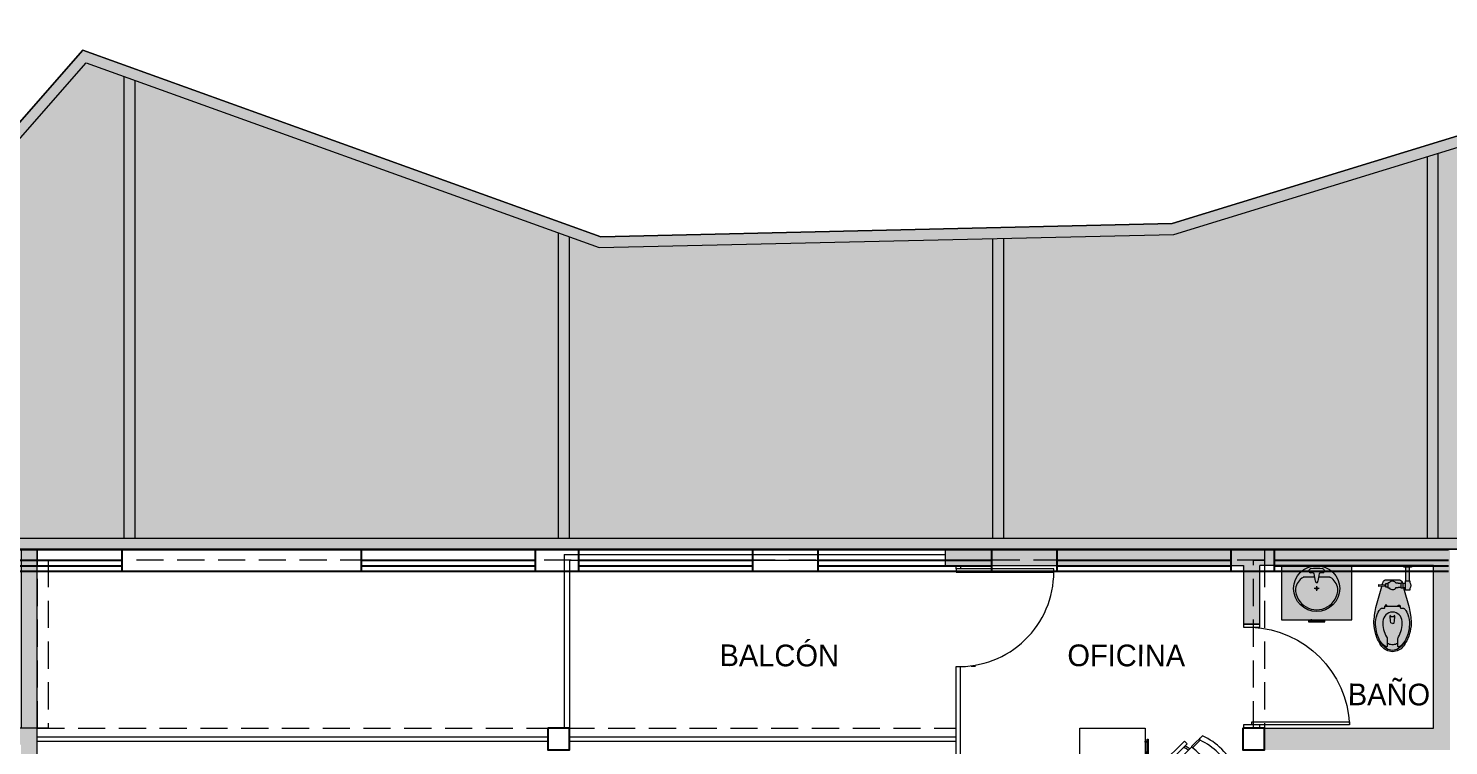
# Model space of a CAD drawing. Header units: metres. Extents: x 51 to 18146, y -212 to 18074.
# Drawn here: x 100.38 to 113.44, y 370.71 to 377.31 of the extents above; entities that cross this region are included whole.
import ezdxf

# ---------------------------------------------------------------- set-up
doc = ezdxf.new("R2010")
doc.units = ezdxf.units.M
doc.linetypes.add('CONTINUA', pattern=[0])
doc.linetypes.add('DASHED2', pattern=[0.375, 0.25, -0.125])
doc.layers.get('0').update_dxf_attribs({"color": 250})
for name, color, linetype, lineweight in [('P0 - Antepecho', 250, 'Continuous', 15), ('P0 - Estructura', 250, 'Continuous', 25), ('P0 - Mobiliario', 250, 'Continuous', 9), ('P0 - Paredes', 250, 'Continuous', 20), ('P0 - Pasamanos', 250, 'Continuous', 13), ('P0 - Pergola', 250, 'Continuous', 18), ('P0 - Puertas', 250, 'Continuous', 13), ('P0 - Textos', 250, 'Continuous', 13), ('P0 - Ventanas', 250, 'Continuous', 15)]:
    doc.layers.add(name, color=color, linetype=linetype, lineweight=lineweight)
doc.layers.add('PA', color=7, linetype='Continuous')
doc.layers.add('VE', color=5, linetype='Continuous')
doc.layers.get('0').freeze()
doc.styles.add('CENTURY GOTHIC', font='GOTHIC.TTF')

# ---------------------------------------------------------------- blocks, each defined once
blk = doc.blocks.new('-COL40-')
at = {"color": 0}
blk.add_lwpolyline([(-0.2, 0.2), (-0.2, -0.2), (0.2, -0.2), (0.2, 0.2)], close=True, dxfattribs=at)
blk = doc.blocks.new('*U202')
at = {"true_color": 0xe7e8e9, "transparency": 33554687}
h = blk.add_hatch(color=254, dxfattribs=at)
h.dxf.hatch_style = 1
h.paths.add_polyline_path([(-0.055, 0.5), (-0.045, 0.5), (-0.045, 0.51), (-0.055, 0.51)])
h.paths.add_polyline_path([(-0.175, 0.51), (-0.025, 0.51), (-0.025, 0.52), (-0.175, 0.52)])
h.paths.add_polyline_path([(-0.155, 0.5), (-0.145, 0.5), (-0.145, 0.51), (-0.155, 0.51)])
h.paths.add_polyline_path([(-0.425, 0), (0.225, 0), (0.225, 0.5), (-0.425, 0.5)])
at = {"ltscale": 0.5}
for points in [[(0.225, 0.5), (-0.425, 0.5), (-0.425, 0), (0.225, 0)], [(-0.025, 0.52), (-0.175, 0.52), (-0.175, 0.51), (-0.025, 0.51)], [(-0.155, 0.51), (-0.145, 0.51), (-0.145, 0.5), (-0.155, 0.5)], [(-0.045, 0.51), (-0.055, 0.51), (-0.055, 0.5), (-0.045, 0.5)]]:
    blk.add_lwpolyline(points, close=True, dxfattribs=at)
blk = doc.blocks.new('*U180')
at = {"true_color": 0xffffff, "transparency": 33554648}
h = blk.add_hatch(color=7, dxfattribs=at)
h.dxf.hatch_style = 1
edge = h.paths.add_edge_path()
edge.add_arc((0, -0.241), 0.241, 0, 360)
for p, q in [((-0.025, -0.241), (0.025, -0.241)), ((0, -0.216), (0, -0.265)), ((-0.142, -0.359), (-0.019, -0.359)), ((-0.063, -0.406), (-0.039, -0.406)), ((0.019, -0.359), (0.142, -0.359)), ((0.039, -0.406), (0.063, -0.406)), ((0, -0.483), (0, -0.483))]:
    blk.add_line(p, q)
for radius in [0.241, 0.01]:
    blk.add_circle((0, -0.241), radius)
for centre, radius, start, end in [((0, -0.241), 0.222, 360, 180), ((-0.061, -0.218), 0.162, 188.1932, 240.2401), ((0.061, -0.218), 0.162, 299.7599, 351.8068), ((-0.063, -0.426), 0.0198, 90, 256.6163), ((0, -0.064), 0.388, 259.9649, 280.0351), ((-0.039, -0.394), 0.0119, 270, 341.9046), ((-0.562, -0.26), 0.552, 345.5523, 353.9775), ((0, -0.317), 0.0136, 355.6158, 184.3842), ((0.562, -0.26), 0.552, 186.0225, 194.4477), ((0.039, -0.394), 0.0119, 198.0954, 270), ((0.063, -0.426), 0.0198, 283.3837, 90)]:
    blk.add_arc(centre, radius, start, end)
blk = doc.blocks.new('INOD-01')
at = {"true_color": 0xffffff, "transparency": 33554687}
h = blk.add_hatch(color=7, dxfattribs=at)
h.dxf.hatch_style = 1
edge = h.paths.add_edge_path()
edge.add_line((0.000292, -0.000388), (0.000238, -0.000192))
edge.add_line((0.000238, -0.000192), (0.000265, -0.000192))
edge.add_arc((0.000265, -0.00019), 0.00000218, 268.4865, 360)
edge.add_line((0.000267, -0.00019), (0.000267, -0.000177))
edge.add_arc((0.000265, -0.000177), 0.00000218, 0, 91.5135)
edge.add_line((0.000265, -0.000175), (0.000234, -0.000176))
edge.add_arc((-0.001253, -0.000621), 0.001552, 16.6708, 17.5555)
edge.add_arc((-0.001253, -0.000621), 0.001552, 17.5555, 17.5582)
edge.add_arc((0.000197, -0.000162), 0.0000314, 17.5582, 90)
edge.add_line((0.000197, -0.000131), (0.000197, -0.000131))
edge.add_line((0.000197, -0.000131), (0.000082, -0.000131))
edge.add_arc((0.000082, -0.000162), 0.0000314, 90, 162.4418)
edge.add_arc((0.001532, -0.000621), 0.001552, 162.4418, 162.4445)
edge.add_arc((0.001532, -0.000621), 0.001552, 162.4445, 162.6572)
edge.add_line((0.000051, -0.000158), (0.000044, -0.000158))
edge.add_line((0.000044, -0.000158), (0.000044, -0.000163))
edge.add_line((0.000044, -0.000163), (0.000024, -0.000163))
edge.add_arc((-0.00003, -0.000183), 0.0000576, 21.1205, 29.7975)
edge.add_line((0.00002, -0.000155), (0.00002, -0.000141))
edge.add_line((0.00002, -0.000141), (0.000018, -0.000141))
edge.add_line((0.000018, -0.000141), (0.000018, -0.000016))
edge.add_line((0.000018, -0.000016), (0.000033, -0.000016))
edge.add_arc((0.000033, -0.000014), 0.0000024, 270, 357)
edge.add_line((0.000035, -0.000014), (0.000036, 0))
edge.add_line((0.000036, 0), (-0.000036, 0))
edge.add_line((-0.000036, 0), (-0.000035, -0.000014))
edge.add_arc((-0.000033, -0.000014), 0.0000024, 183, 270)
edge.add_line((-0.000033, -0.000016), (-0.000018, -0.000016))
edge.add_line((-0.000018, -0.000016), (-0.000018, -0.000141))
edge.add_line((-0.000018, -0.000141), (-0.00002, -0.000141))
edge.add_line((-0.00002, -0.000141), (-0.00002, -0.000155))
edge.add_arc((0.00003, -0.000183), 0.0000576, 150.2025, 209.7975)
edge.add_line((-0.00002, -0.000212), (-0.00002, -0.000227))
edge.add_line((-0.00002, -0.000227), (0.00002, -0.000227))
edge.add_line((0.00002, -0.000227), (0.00002, -0.000213))
edge.add_arc((-0.00003, -0.000184), 0.0000576, 330.2025, 338.8795)
edge.add_line((0.000024, -0.000205), (0.000037, -0.000205))
edge.add_line((0.000037, -0.000205), (-0.000013, -0.000388))
edge.add_arc((0.000884, -0.000586), 0.000918, 167.5166, 176.3215)
edge.add_arc((0.000383, -0.000511), 0.000416, 182.2621, 197.4133)
edge.add_arc((0.000375, -0.000515), 0.000407, 197.3099, 214.6377)
edge.add_arc((0.00014, -0.000665), 0.000128, 218.7559, 269.7595)
edge.add_arc((0.000139, -0.000665), 0.000128, 270.2405, 321.2441)
edge.add_arc((-0.000096, -0.000515), 0.000407, 325.3623, 342.6901)
edge.add_arc((-0.000104, -0.000511), 0.000416, 342.5867, 357.7379)
edge.add_arc((-0.000605, -0.000586), 0.000918, 3.6785, 12.4834)
for p, q in [((-0.000018, -0.000141), (-0.000018, -0.000016)), ((0.000018, -0.000141), (0.000018, -0.000016)), ((0.000181, -0.000207), (0.000181, -0.000207)), ((0.000207, -0.000191), (0.000207, -0.000177)), ((0.000118, -0.000473), (0.000161, -0.000473))]:
    blk.add_line(p, q)
for points in [[(0.000033, -0.000016, 0.39896), (0.000035, -0.000014), (0.000036, 0), (-0.000036, 0), (-0.000035, -0.000014, 0.39896), (-0.000033, -0.000016)], [(0.000057, -0.000158), (0.000044, -0.000158), (0.000044, -0.000209), (0.000057, -0.000209, 0.414214), (0.00006, -0.000207), (0.00006, -0.000161, 0.414214)]]:
    blk.add_lwpolyline(points, format="xyb", close=True)
for points in [[(0.000037, -0.000205), (-0.000013, -0.000388, 0.038438), (-0.000033, -0.000528, 0.066206), (-0.000014, -0.000636, 0.075751), (0.00004, -0.000746, 0.226293), (0.00014, -0.000794, 0.226293), (0.000239, -0.000746, 0.075751), (0.000293, -0.000636, 0.066206), (0.000312, -0.000528, 0.038438), (0.000292, -0.000388), (0.000238, -0.000192)], [(0.000024, -0.000163, 0.037879), (0.00002, -0.000155), (0.00002, -0.000141), (-0.00002, -0.000141), (-0.00002, -0.000155, 0.266056), (-0.00002, -0.000212), (-0.00002, -0.000227), (0.00002, -0.000227), (0.00002, -0.000213, 0.037879), (0.000024, -0.000205)], [(0.000234, -0.000176, 0.00386), (0.000227, -0.000153, 0.000012), (0.000227, -0.000153, 0.327052), (0.000197, -0.000131), (0.000197, -0.000131), (0.000082, -0.000131), (0.000082, -0.000131, 0.327052), (0.000052, -0.000153, 0.000012), (0.000052, -0.000153, 0.000928), (0.000051, -0.000158)], [(0.00006, -0.000167), (0.000088, -0.000167), (0.000088, -0.000164), (0.000106, -0.000164, -0.537901), (0.000171, -0.00016), (0.000181, -0.00016), (0.000183, -0.000162), (0.000183, -0.000205), (0.000181, -0.000207), (0.000171, -0.000207, -0.538048), (0.000106, -0.000203), (0.000088, -0.000203), (0.000088, -0.0002), (0.00006, -0.0002)], [(0.000202, -0.000193, 0.076348), (0.000207, -0.000191), (0.000265, -0.000192, 0.421972), (0.000267, -0.00019), (0.000267, -0.000177, 0.421972), (0.000265, -0.000175), (0.000207, -0.000177, 0.076348), (0.000202, -0.000174)], [(0.00014, -0.000374), (0.000072, -0.000374, 0.406181), (0.000068, -0.000377), (0.000068, -0.000388, -0.444017), (0.000062, -0.000393), (0.00004, -0.000393, 0.143847), (0.000034, -0.000395, 0.048238), (0.000016, -0.000416), (0.000008, -0.000429, 0.099328), (-0.000016, -0.000522, 0.066881), (-0.000008, -0.000609, 0.081513), (0.000029, -0.000702, 0.111286), (0.000086, -0.000766, 0.125201), (0.00014, -0.000782, 0.125201), (0.000194, -0.000766, 0.111286), (0.00025, -0.000702, 0.081513), (0.000287, -0.000609, 0.066881), (0.000295, -0.000522, 0.099328), (0.000271, -0.000429), (0.000263, -0.000416, 0.048238), (0.000245, -0.000395, 0.143847), (0.000239, -0.000393), (0.000217, -0.000393, -0.444017), (0.000211, -0.000388), (0.000211, -0.000377, 0.406181), (0.000207, -0.000374), (0.00014, -0.000374)], [(0.000027, -0.000698, 0.134246), (0.00008, -0.000749, 0.629544), (0.000091, -0.000742), (0.000091, -0.000674, 0.129257), (0.000085, -0.000658, -0.148984), (0.000051, -0.000515, -0.965717), (0.000228, -0.000515, -0.148984), (0.000194, -0.000658, 0.129257), (0.000188, -0.000674), (0.000188, -0.000742, 0.629544), (0.000199, -0.000749, 0.134246), (0.000252, -0.000698)], [(0.00014, -0.000533), (0.000128, -0.000531, -0.285993), (0.000124, -0.000527), (0.000121, -0.000511, -0.009657), (0.000119, -0.000481), (0.000118, -0.000473, -0.2787), (0.000123, -0.000459)], [(0.00014, -0.000533), (0.000151, -0.000531, 0.285993), (0.000155, -0.000527), (0.000158, -0.000511, 0.009657), (0.000161, -0.000481), (0.000161, -0.000473, 0.2787), (0.000156, -0.000459)], [(0.000091, -0.000719, 0.068748), (0.000134, -0.000731), (0.000146, -0.000731, 0.068748), (0.000188, -0.000719)]]:
    blk.add_lwpolyline(points, format="xyb")
for points in [[(0.000044, -0.000163), (0.000024, -0.000163), (0.000024, -0.000205), (0.000044, -0.000205)], [(0.000183, -0.000201), (0.000202, -0.000201), (0.000202, -0.000166), (0.000183, -0.000166)]]:
    blk.add_lwpolyline(points)
for points in [[(0.000072, -0.000374), (0.000088, -0.000374), (0.000088, -0.000364), (0.000072, -0.000364)], [(0.000207, -0.000374), (0.000191, -0.000374), (0.000191, -0.000364), (0.000207, -0.000364)]]:
    blk.add_lwpolyline(points, close=True)
blk = doc.blocks.new('*U217')
for points in [[(0, 0.15), (0.03, 0.15), (0.03, 0), (0, 0)], [(0.93, 0.15), (0.96, 0.15), (0.96, 0), (0.93, 0)], [(0.93, -0.825), (0.93, 0.075), (0.9, 0.075), (0.9, -0.825)]]:
    blk.add_lwpolyline(points, close=True)
blk.add_arc((0.97, 0.115), 0.941, 182.452, 267.548)
blk = doc.blocks.new('zSilla Chukuy')
at = {"extrusion": (0, 0, -1)}
for p, q in [((-0.000214, -0.000038), (-0.000214, -0.000166)), ((-0.0002, -0.000181), (-0.0002, -0.000082)), ((0.0002, -0.000082), (0.0002, -0.000182)), ((0.000214, -0.000166), (0.000214, -0.000038)), ((-0.000259, -0.00019), (-0.000297, -0.00019)), ((-0.000297, -0.000487), (-0.000297, -0.00019)), ((-0.000259, -0.00019), (-0.000259, -0.000487)), ((-0.000214, -0.000172), (-0.000214, -0.000166)), ((-0.000211, -0.00018), (-0.000211, -0.000568)), ((0.000209, -0.000568), (0.000209, -0.00018)), ((0.000214, -0.000166), (0.000214, -0.000172)), ((0.000257, -0.00019), (0.000295, -0.00019)), ((0.000257, -0.00019), (0.000257, -0.000487)), ((0.000295, -0.000487), (0.000295, -0.00019)), ((-0.000259, -0.000487), (-0.000297, -0.000487)), ((0.000257, -0.000487), (0.000295, -0.000487))]:
    blk.add_line(p, q, dxfattribs=at)
for centre, major_axis, start_param, end_param in [((0, -0.000547), (0.000582, 0), 1.194542, 1.947051), ((0, -0.000556), (0.000542, 0), 1.19255, 1.949043)]:
    blk.add_ellipse(centre, major_axis=major_axis, ratio=0.939693, start_param=start_param, end_param=end_param)
for points, degree, knots in [([(-0.0002, -0.000082), (-0.0002, -0.000082), (-0.0002, -0.000082), (-0.000202, -0.000082), (-0.000203, -0.000081), (-0.000206, -0.00008), (-0.000207, -0.000079), (-0.00021, -0.000076), (-0.000211, -0.000075), (-0.000213, -0.000072), (-0.000213, -0.00007), (-0.000214, -0.000068), (-0.000214, -0.000067), (-0.000214, -0.000066)], 3, [-0.09288287, -0.09288287, -0.09288287, -0.09288287, -0.09262203, -0.09262203, -0.08482232, -0.08482232, -0.07730413, -0.07730413, -0.07009668, -0.07009668, -0.06453609, -0.06453609, -0.06082662, -0.06082662, -0.06082662, -0.06082662]), ([(0.000214, -0.000066), (0.000214, -0.000067), (0.000214, -0.000068), (0.000213, -0.00007), (0.000213, -0.000072), (0.000211, -0.000075), (0.00021, -0.000076), (0.000207, -0.000079), (0.000206, -0.00008), (0.000203, -0.000081), (0.000202, -0.000082), (0.0002, -0.000082), (0.0002, -0.000082), (0.0002, -0.000082)], 3, [-0.03179542, -0.03179542, -0.03179542, -0.03179542, -0.02808589, -0.02808589, -0.02252529, -0.02252529, -0.01531781, -0.01531781, -0.00779966, -0.00779966, 0, 0, 0.00026084, 0.00026084, 0.00026084, 0.00026084]), ([(-0.000259, -0.000216), (-0.000256, -0.000215), (-0.000248, -0.000212), (-0.000236, -0.000209), (-0.000224, -0.000207), (-0.000211, -0.000206)], 1, [0.06551369, 0.06551369, 0.06806935, 0.07843702, 0.0913893, 0.10372653, 0.11606375, 0.11606375]), ([(-0.000211, -0.000225), (-0.000212, -0.000225), (-0.000221, -0.000225), (-0.000231, -0.000227), (-0.000239, -0.000229), (-0.000247, -0.000232), (-0.000254, -0.000235), (-0.000259, -0.000238)], 1, [-0.00087444, -0.00087444, 0, 0.00986371, 0.01972742, 0.02937041, 0.0390134, 0.04845526, 0.05187694, 0.05187694]), ([(-0.000204, -0.000181), (-0.000205, -0.000181), (-0.000207, -0.000181), (-0.000209, -0.00018), (-0.000211, -0.000179), (-0.000212, -0.000178), (-0.000213, -0.000177), (-0.000214, -0.000175), (-0.000214, -0.000175), (-0.000214, -0.000173), (-0.000214, -0.000173), (-0.000214, -0.000172)], 3, [0.05639401, 0.05639401, 0.05639401, 0.05639401, 0.06224736, 0.06224736, 0.0681007, 0.0681007, 0.07185219, 0.07185219, 0.07372793, 0.07372793, 0.07560368, 0.07560368, 0.07560368, 0.07560368]), ([(0.0002, -0.000182), (0.000062, -0.000173), (0.00003, -0.000172), (-0.00003, -0.000172), (-0.000062, -0.000173), (-0.000204, -0.000181)], 3, [0.3338215, 0.3338215, 0.3338215, 0.3338215, 0.4248229, 0.4248229, 0.5158242, 0.5158242, 0.5158242, 0.5158242]), ([(0.000214, -0.000172), (0.000214, -0.000173), (0.000214, -0.000173), (0.000214, -0.000175), (0.000214, -0.000175), (0.000213, -0.000177), (0.000212, -0.000178), (0.000211, -0.000179), (0.000209, -0.00018), (0.000207, -0.000181), (0.000205, -0.000181), (0.0002, -0.000182)], 3, [0.07556923, 0.07556923, 0.07556923, 0.07556923, 0.07744497, 0.07744497, 0.07932072, 0.07932072, 0.08307221, 0.08307221, 0.08892555, 0.08892555, 0.0947789, 0.0947789, 0.0947789, 0.0947789]), ([(0.000257, -0.000216), (0.000255, -0.000215), (0.000247, -0.000212), (0.000235, -0.000209), (0.000223, -0.000207), (0.000209, -0.000206)], 1, [0.06551369, 0.06551369, 0.06806935, 0.07843702, 0.0913893, 0.10372653, 0.11606375, 0.11606375]), ([(0.000209, -0.000225), (0.00021, -0.000225), (0.00022, -0.000225), (0.000229, -0.000227), (0.000238, -0.000229), (0.000246, -0.000232), (0.000253, -0.000235), (0.000257, -0.000238)], 1, [-0.00087444, -0.00087444, 0, 0.00986371, 0.01972742, 0.02937041, 0.0390134, 0.04845526, 0.05187694, 0.05187694]), ([(-0.000211, -0.000452), (-0.000212, -0.000452), (-0.000221, -0.000451), (-0.000231, -0.00045), (-0.000239, -0.000448), (-0.000247, -0.000445), (-0.000254, -0.000441), (-0.000259, -0.000438)], 1, [-0.00087444, -0.00087444, 0, 0.00986371, 0.01972742, 0.02937041, 0.0390134, 0.04845526, 0.05187694, 0.05187694]), ([(-0.000259, -0.00046), (-0.000256, -0.000461), (-0.000248, -0.000465), (-0.000236, -0.000468), (-0.000224, -0.00047), (-0.000211, -0.000471)], 1, [0.06551369, 0.06551369, 0.06806935, 0.07843702, 0.0913893, 0.10372653, 0.11606375, 0.11606375]), ([(0.000209, -0.000452), (0.00021, -0.000452), (0.00022, -0.000451), (0.000229, -0.00045), (0.000238, -0.000448), (0.000246, -0.000445), (0.000253, -0.000441), (0.000257, -0.000438)], 1, [-0.00087444, -0.00087444, 0, 0.00986371, 0.01972742, 0.02937041, 0.0390134, 0.04845526, 0.05187694, 0.05187694]), ([(0.000257, -0.00046), (0.000255, -0.000461), (0.000247, -0.000465), (0.000235, -0.000468), (0.000223, -0.00047), (0.000209, -0.000471)], 1, [0.06551369, 0.06551369, 0.06806935, 0.07843702, 0.0913893, 0.10372653, 0.11606375, 0.11606375]), ([(-0.000211, -0.000568), (-0.000196, -0.000569), (-0.000181, -0.000571), (-0.000133, -0.000575), (-0.000099, -0.000577), (-0.000044, -0.000579), (-0.000022, -0.00058), (0.00001, -0.00058), (0.00002, -0.00058), (0.000048, -0.000579), (0.000065, -0.000579), (0.000109, -0.000577), (0.000137, -0.000575), (0.000179, -0.000571), (0.000194, -0.000569), (0.000209, -0.000568)], 3, [0.0443469, 0.0443469, 0.0443469, 0.0443469, 0.088185, 0.088185, 0.1889678, 0.1889678, 0.251957, 0.251957, 0.2834517, 0.2834517, 0.3338431, 0.3338431, 0.4144693, 0.4144693, 0.4600382, 0.4600382, 0.4600382, 0.4600382])]:
    blk.add_open_spline(points, degree=degree, knots=knots)
for points in [[(-0.000211, -0.000179), (-0.000211, -0.000179), (-0.000211, -0.000179), (-0.000211, -0.00018)], [(-0.000204, -0.000181), (-0.000204, -0.000181), (-0.000204, -0.000181), (-0.000204, -0.000181)]]:
    blk.add_open_spline(points, degree=3)
blk = doc.blocks.new('zEscritorio Minka1L 01')
for points in [[(0, 0), (-0.0015, 0), (-0.0015, 0.0015), (-0.0009, 0.0015), (-0.0009, 0.0006), (0, 0.0006)], [(-0.00088, 0.00138), (-0.00088, 0.00137), (-0.0009, 0.00137), (-0.0009, 0.00138)], [(-0.00087, 0.0014), (-0.00087, 0.00125), (-0.00088, 0.00125), (-0.00088, 0.0014)], [(-0.00088, 0.00127), (-0.00088, 0.00128), (-0.0009, 0.00128), (-0.0009, 0.00127)]]:
    blk.add_lwpolyline(points, close=True)

msp = doc.modelspace()

# ---------------------------------------------------------------- hatches: boundary and pattern name
at = {"layer": 'P0 - Paredes'}
h = msp.add_hatch(color=256, dxfattribs=at)
h.dxf.hatch_style = 1
h.paths.add_polyline_path([(100.463, 372.515), (100.314, 372.515), (100.314, 370.867), (100.463, 370.867)])
h = msp.add_hatch(color=256, dxfattribs=at)
h.dxf.hatch_style = 1
h.paths.add_polyline_path([(113.457, 370.867), (113.457, 372.515), (108.814, 372.515), (108.814, 372.365), (111.551, 372.365), (111.559, 371.826), (111.709, 371.826), (111.709, 372.365), (113.307, 372.365), (113.307, 370.867), (111.75, 370.867), (111.75, 370.667), (113.457, 370.667)])
h = msp.add_hatch(color=256, dxfattribs=at)
h.dxf.hatch_style = 1
h.paths.add_polyline_path([(105.358, 364.524), (100.463, 364.524), (100.463, 370.867), (99.465, 370.867), (99.465, 370.717), (100.314, 370.717), (100.314, 364.474), (99.015, 364.474), (99.015, 364.424), (99.215, 364.424), (99.215, 364.324), (99.265, 364.324), (99.265, 364.424), (99.465, 364.424), (99.465, 364.324), (100.314, 364.324), (100.314, 362.926), (97.956, 362.926), (97.956, 364.474), (97.811, 364.474), (97.811, 362.926), (97.737, 362.926), (97.737, 362.776), (100.463, 362.776), (102.486, 362.572), (102.486, 362.808), (102.336, 362.808), (102.336, 362.738), (100.463, 362.927), (100.463, 364.374), (102.336, 364.374), (102.336, 363.867), (102.486, 363.867), (102.486, 364.374), (103.485, 364.374), (103.485, 363.716), (103.635, 363.716), (103.635, 364.374), (105.158, 364.374), (105.158, 364.424), (105.358, 364.424)])
at = {"layer": 'P0 - Ventanas', "transparency": 33554477}
h = msp.add_hatch(color=256, dxfattribs=at)
h.dxf.hatch_style = 1
h.paths.add_polyline_path([(96.947, 372.615), (96.947, 372.515), (116.845, 372.515), (116.845, 377.31), (116.745, 377.31), (110.901, 375.512), (105.647, 375.392), (100.883, 377.11)])

# ---------------------------------------------------------------- linework, layer by layer
at = {"layer": 'P0 - Antepecho', "linetype": 'DASHED2'}
msp.add_line((100.463, 370.867), (108.914, 370.867), dxfattribs=at)
at = {"layer": 'P0 - Paredes'}
for p, q in [((113.457, 372.515), (108.814, 372.515)), ((108.814, 372.515), (108.814, 372.365)), ((108.814, 372.365), (111.559, 372.365, 0))]:
    msp.add_line(p, q, dxfattribs=at)
for points in [[(100.463, 370.867), (100.463, 372.515), (100.314, 372.515), (100.314, 370.867)], [(111.75, 370.867), (113.307, 370.867), (113.307, 372.365), (111.709, 372.365)], [(105.358, 364.524), (100.463, 364.524), (100.463, 370.867), (98.815, 370.867), (98.815, 370.717), (99.015, 370.717)]]:
    msp.add_lwpolyline(points, dxfattribs=at)
at = {"layer": 'P0 - Paredes', "elevation": 0}
msp.add_lwpolyline([(111.559, 372.365), (111.559, 371.826), (111.709, 371.826), (111.709, 372.365)], dxfattribs=at)
at = {"layer": 'P0 - Pasamanos', "linetype": 'CONTINUA', "transparency": 33554687}
for p, q in [((105.308, 372.465), (108.814, 372.465)), ((105.308, 372.465), (105.308, 370.867)), ((105.358, 372.415), (108.814, 372.415)), ((105.358, 372.415), (105.358, 370.867))]:
    msp.add_line(p, q, dxfattribs=at)
at = {"layer": 'P0 - Pergola'}
for p, q in [((101.262, 372.615), (101.262, 376.867)), ((101.362, 372.615), (101.362, 376.831)), ((113.249, 372.615), (113.249, 376.129)), ((113.349, 372.615), (113.349, 376.16)), ((105.258, 372.615), (105.258, 375.426)), ((105.358, 372.615), (105.358, 375.39)), ((109.253, 372.615), (109.253, 375.374)), ((109.353, 372.615), (109.353, 375.376))]:
    msp.add_line(p, q, dxfattribs=at)
msp.add_lwpolyline([(116.845, 377.31), (116.845, 372.515), (96.947, 372.515), (96.947, 372.615), (100.883, 377.11), (105.647, 375.392), (110.901, 375.512), (116.745, 377.31), (116.845, 377.31)], dxfattribs=at)
for points in [[(96.947, 372.615), (96.947, 372.515), (116.845, 372.515), (116.845, 377.31), (116.745, 377.31), (110.901, 375.512), (105.647, 375.392), (100.883, 377.11)], [(116.745, 372.615), (97.08, 372.615), (100.913, 376.993), (105.631, 375.291), (110.918, 375.412), (116.745, 377.205)]]:
    msp.add_lwpolyline(points, close=True, dxfattribs=at)
at = {"layer": 'P0 - Pergola', "linetype": 'DASHED2'}
for points in [[(100.464, 372.415), (100.464, 372.515), (111.75, 372.515), (111.75, 372.415)], [(100.563, 370.867), (100.464, 370.867), (100.464, 372.415), (100.563, 372.415)], [(111.75, 370.867), (111.651, 370.867), (111.651, 372.415), (111.75, 372.415)]]:
    msp.add_lwpolyline(points, close=True, dxfattribs=at)
at = {"layer": 'P0 - Ventanas'}
for p, q in [((108.914, 368.17), (108.914, 371.436)), ((108.954, 368.17), (108.954, 371.436)), ((109.093, 371.436), (109.054, 371.436)), ((100.463, 370.787), (105.158, 370.787)), ((100.463, 370.747), (105.158, 370.747)), ((105.358, 370.787), (108.914, 370.787)), ((105.358, 370.747), (108.914, 370.747))]:
    msp.add_line(p, q, dxfattribs=at)
for points in [[(108.914, 372.335), (108.914, 372.365), (108.954, 372.365), (108.954, 372.335)], [(109.813, 372.335), (108.914, 372.335), (108.914, 372.305), (109.813, 372.305)]]:
    msp.add_lwpolyline(points, close=True, dxfattribs=at)
msp.add_arc((108.943, 372.305), 0.87, 268.058, 360, dxfattribs=at)
at = {"layer": 'PA', "color": 0}
for p, q in [((103.444, 372.51), (101.244, 372.51)), ((101.244, 372.31), (101.244, 372.51)), ((103.444, 372.31), (103.444, 372.51)), ((105.044, 372.31), (105.044, 372.51)), ((105.444, 372.51), (105.044, 372.51)), ((105.444, 372.31), (105.444, 372.51)), ((107.044, 372.31), (107.044, 372.51)), ((107.644, 372.51), (107.044, 372.51)), ((107.644, 372.31), (107.644, 372.51)), ((109.844, 372.51), (109.244, 372.51)), ((109.244, 372.31), (109.244, 372.51)), ((109.844, 372.31), (109.844, 372.51)), ((111.444, 372.31), (111.444, 372.51)), ((111.844, 372.51), (111.444, 372.51)), ((111.844, 372.31), (111.844, 372.51)), ((103.444, 372.31), (101.244, 372.31)), ((105.444, 372.31), (105.044, 372.31)), ((107.644, 372.31), (107.044, 372.31)), ((109.844, 372.31), (109.244, 372.31)), ((111.844, 372.31), (111.444, 372.31))]:
    msp.add_line(p, q, dxfattribs=at)
at = {"layer": 'VE', "color": 0}
for p, q in [((101.244, 372.51), (99.644, 372.51)), ((105.044, 372.51), (103.444, 372.51)), ((107.044, 372.51), (105.444, 372.51)), ((109.244, 372.51), (107.644, 372.51)), ((111.444, 372.51), (109.844, 372.51)), ((113.444, 372.51), (111.844, 372.51)), ((101.244, 372.41), (99.644, 372.41)), ((101.244, 372.36), (99.644, 372.36)), ((101.244, 372.31), (99.644, 372.31)), ((105.044, 372.41), (103.444, 372.41)), ((105.044, 372.36), (103.444, 372.36)), ((105.044, 372.31), (103.444, 372.31)), ((107.044, 372.41), (105.444, 372.41)), ((107.044, 372.36), (105.444, 372.36)), ((107.044, 372.31), (105.444, 372.31)), ((109.244, 372.41), (107.644, 372.41)), ((109.244, 372.36), (107.644, 372.36)), ((109.244, 372.31), (107.644, 372.31)), ((111.444, 372.41), (109.844, 372.41)), ((111.444, 372.36), (109.844, 372.36)), ((111.444, 372.31), (109.844, 372.31)), ((113.444, 372.41), (111.844, 372.41)), ((113.444, 372.36), (111.844, 372.36)), ((113.444, 372.31), (111.844, 372.31))]:
    msp.add_line(p, q, dxfattribs=at)

# ---------------------------------------------------------------- block references
at = {"layer": 'P0 - Estructura', "transparency": 33554687, "xscale": 0.4994268474869228, "yscale": 0.4994268474869228, "zscale": 0.4994268474869228}
for p in [(105.258, 370.767), (111.651, 370.767)]:
    msp.add_blockref('-COL40-', p, dxfattribs=at)
at = {"layer": 'P0 - Mobiliario'}
for name, p, xscale, yscale, zscale, rotation in [('*U202', (112.131, 372.365), 0.9988536949837254, 0.9988536949837254, 0.9988536949837254, 180.000079055541), ('*U180', (112.231, 371.941, 0), 0.8789912515856778, 0.8789912515856778, 0.8789912515856778, 180.0001550027137)]:
    msp.add_blockref(name, p, dxfattribs=dict(at, xscale=xscale, yscale=yscale, zscale=zscale, rotation=rotation))
at = {"layer": 'P0 - Mobiliario', "extrusion": (1.60469e-09, 6.39036e-09, -1), "xscale": 998.8536949837254, "yscale": 998.8536949837254, "zscale": -998.8536949837252, "rotation": 1.09899040692e-05}
msp.add_blockref('INOD-01', (-113.068, 372.365, 0), dxfattribs=at)
at = {"layer": 'P0 - Mobiliario', "extrusion": (7.39681e-09, 2.23916e-09, 1), "xscale": 998.8536949837255, "yscale": 998.8536949837255, "zscale": 998.8536949837255, "rotation": 315.0000000840341}
msp.add_blockref('zSilla Chukuy', (111.358, 370.674, -0.061), dxfattribs=at)
at = {"layer": 'P0 - Mobiliario', "extrusion": (7.39681e-09, 2.23916e-09, 1), "xscale": 998.8536949837255, "yscale": 998.8536949837255, "zscale": 998.8536949837255}
msp.add_blockref('zEscritorio Minka1L 01', (111.551, 369.369, -0.061), dxfattribs=at)
at = {"layer": 'P0 - Puertas', "extrusion": (-5.82707e-10, 7.7063e-09, 1), "xscale": -0.9988536949837254, "yscale": 0.9988536949837254, "zscale": 0.9988536949837254, "rotation": 89.9999994071057}
msp.add_blockref('*U217', (111.709, 371.826, 0.033), dxfattribs=at)

# ---------------------------------------------------------------- texts
at = {"layer": 'P0 - Textos', "char_height": 0.1998, "attachment_point": 2, "rotation": 359.8338, "style": 'CENTURY GOTHIC'}
for s, insert in [('BALCÓN', (107.288, 371.637)), ('OFICINA', (110.48, 371.637)), ('BAÑO', (112.896, 371.278))]:
    msp.add_mtext_dynamic_manual_height_columns(s, width=0.00186, gutter_width=0.003, heights=[0], dxfattribs=dict(at, insert=insert))

doc.saveas('drawing.dxf')
